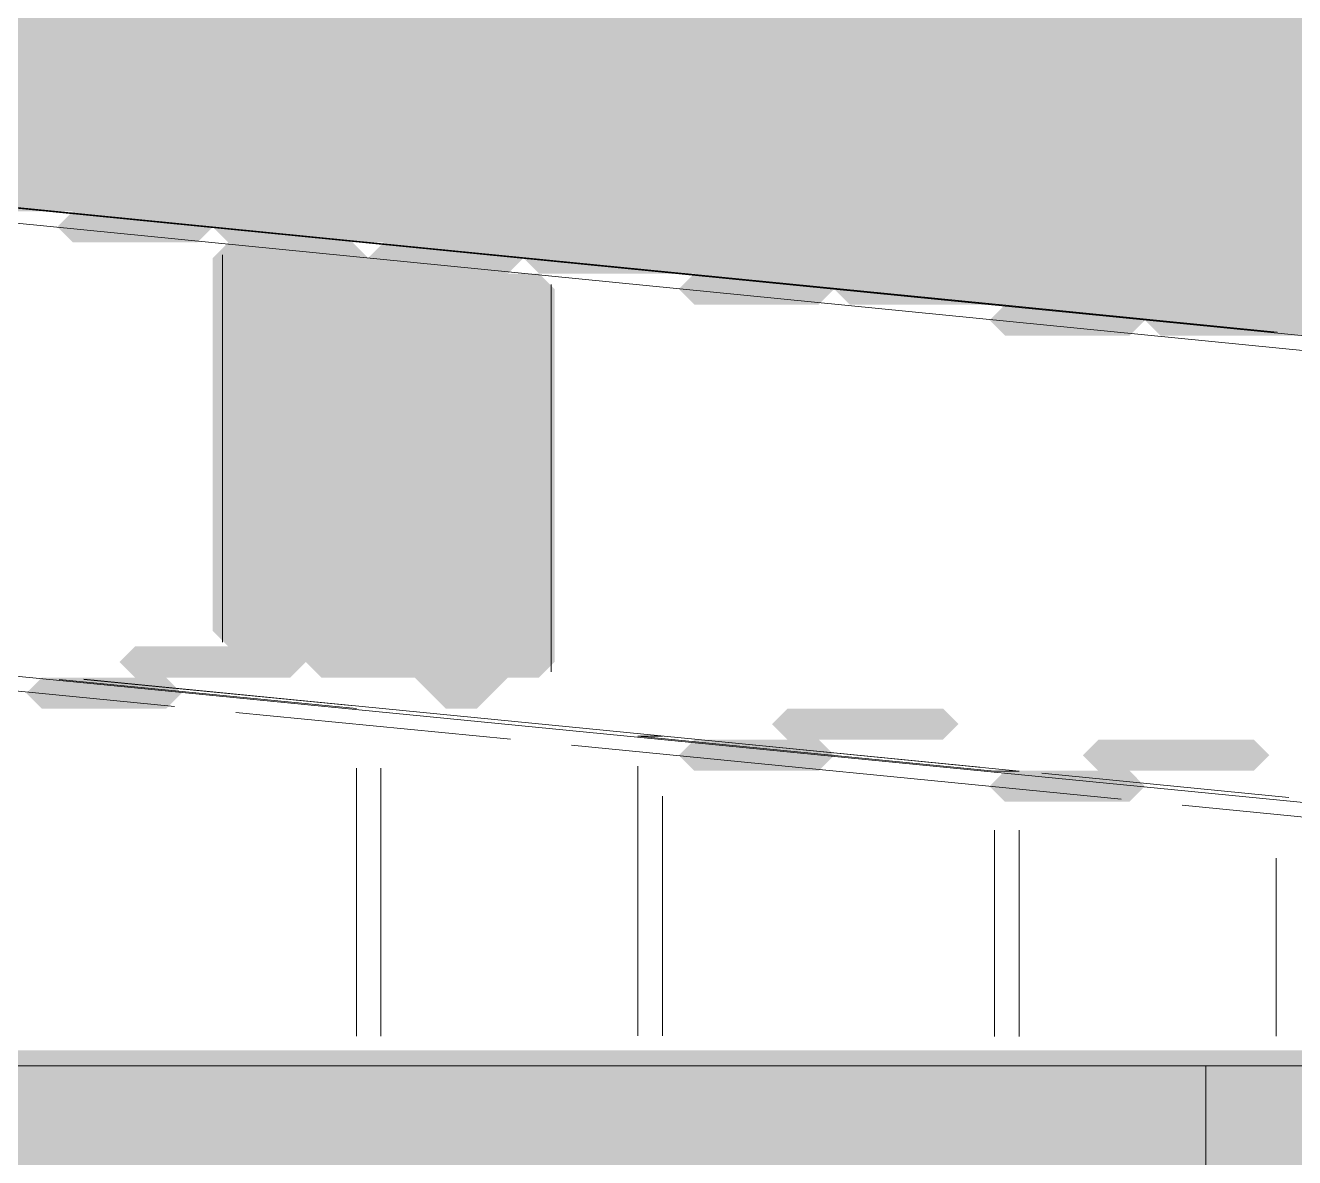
# Model space of a CAD drawing. Header units: millimetres. Extents: x 0 to 84100, y 0 to 59400.
# Drawn here: x 26334.6 to 26743.1, y 49362.1 to 49726.4 of the extents above; entities that cross this region are included whole.
import ezdxf

# ---------------------------------------------------------------- set-up
doc = ezdxf.new("R2010")
doc.units = ezdxf.units.MM
doc.layers.add('10_見えがかり', color=7, linetype='Continuous', lineweight=13)

msp = doc.modelspace()

# ---------------------------------------------------------------- hatches: boundary and pattern name
at = {"layer": '10_見えがかり', "true_color": 0xbdbdbd}
msp.add_hatch(color=8, dxfattribs=at).paths.add_polyline_path([(21044.92, 50331.57), (21049.92, 50326.57), (21069.92, 50326.57), (21079.92, 50316.57), (21429.92, 50316.57), (21434.92, 50311.57), (21434.92, 50291.57), (21439.92, 50286.57), (21819.92, 50286.57), (21824.92, 50281.57), (21824.92, 50271.57), (21814.92, 50261.57), (21814.92, 50251.57), (21819.92, 50246.57), (22199.92, 50246.57), (22204.92, 50241.57), (22204.92, 50211.57), (22209.92, 50206.57), (22589.92, 50206.57), (22594.92, 50201.57), (22594.92, 50181.57), (22609.92, 50166.57), (22979.92, 50166.57), (22984.92, 50161.57), (22974.92, 50151.57), (22974.92, 50141.57), (22979.92, 50136.57), (23009.92, 50136.57), (23019.92, 50126.57), (23359.92, 50126.57), (23364.92, 50121.57), (23364.92, 50101.57), (23369.92, 50096.57), (23749.92, 50096.57), (23754.92, 50091.57), (23754.92, 50061.57), (23759.92, 50056.57), (24129.92, 50056.57), (24134.92, 50051.57), (24134.92, 50021.57), (24139.92, 50016.57), (24519.92, 50016.57), (24524.92, 50011.57), (24524.92, 49991.57), (24529.92, 49986.57), (24539.92, 49986.57), (24549.92, 49976.57), (24909.92, 49976.57), (24914.92, 49971.57), (24914.92, 49951.57), (24919.92, 49946.57), (24949.92, 49946.57), (24959.92, 49936.57), (25289.92, 49936.57), (25294.92, 49931.57), (25294.92, 49911.57), (25299.92, 49906.57), (25679.92, 49906.57), (25684.92, 49901.57), (25684.92, 49871.57), (25689.92, 49866.57), (26069.92, 49866.57), (26074.92, 49861.57), (26074.92, 49831.57), (26079.92, 49826.57), (26449.92, 49826.57), (26454.92, 49821.57), (26454.92, 49801.57), (26459.92, 49796.57), (26469.92, 49796.57), (26479.92, 49786.57), (26839.92, 49786.57), (26844.92, 49781.57), (26844.92, 49761.57), (26849.92, 49756.57), (26879.92, 49756.57), (26889.92, 49746.57), (27229.92, 49746.57), (27234.92, 49741.57), (27224.92, 49731.57), (27224.92, 49721.57), (27229.92, 49716.57), (27609.92, 49716.57), (27614.92, 49711.57), (27614.92, 49681.57), (27619.92, 49676.57), (27719.92, 49676.57), (27724.92, 49671.57), (27724.92, 49651.57), (27714.92, 49641.57), (27714.92, 49531.57), (27709.92, 49526.57), (27699.92, 49536.57), (27609.92, 49536.57), (27599.92, 49546.57), (27509.92, 49546.57), (27499.92, 49556.57), (27409.92, 49556.57), (27399.92, 49566.57), (27309.92, 49566.57), (27299.92, 49576.57), (27209.92, 49576.57), (27199.92, 49586.57), (27109.92, 49586.57), (27099.92, 49596.57), (27009.92, 49596.57), (26999.92, 49606.57), (26899.92, 49606.57), (26889.92, 49616.57), (26799.92, 49616.57), (26789.92, 49626.57), (26699.92, 49626.57), (26689.92, 49636.57), (26599.92, 49636.57), (26589.92, 49646.57), (26499.92, 49646.57), (26489.92, 49656.57), (26399.92, 49656.57), (26389.92, 49666.57), (26299.92, 49666.57), (26289.92, 49676.57), (26199.92, 49676.57), (26189.92, 49686.57), (26099.92, 49686.57), (26089.92, 49696.57), (25999.92, 49696.57), (25989.92, 49706.57), (25889.92, 49706.57), (25879.92, 49716.57), (25789.92, 49716.57), (25779.92, 49726.57), (25689.92, 49726.57), (25679.92, 49736.57), (25589.92, 49736.57), (25579.92, 49746.57), (25489.92, 49746.57), (25479.92, 49756.57), (25389.92, 49756.57), (25379.92, 49766.57), (25289.92, 49766.57), (25279.92, 49776.57), (25189.92, 49776.57), (25179.92, 49786.57), (25089.92, 49786.57), (25079.92, 49796.57), (24979.92, 49796.57), (24969.92, 49806.57), (24879.92, 49806.57), (24869.92, 49816.57), (24779.92, 49816.57), (24769.92, 49826.57), (24679.92, 49826.57), (24669.92, 49836.57), (24579.92, 49836.57), (24569.92, 49846.57), (24479.92, 49846.57), (24469.92, 49856.57), (24379.92, 49856.57), (24369.92, 49866.57), (24279.92, 49866.57), (24269.92, 49876.57), (24179.92, 49876.57), (24169.92, 49886.57), (24079.92, 49886.57), (24069.92, 49896.57), (23969.92, 49896.57), (23959.92, 49906.57), (23869.92, 49906.57), (23859.92, 49916.57), (23769.92, 49916.57), (23759.92, 49926.57), (23669.92, 49926.57), (23659.92, 49936.57), (23569.92, 49936.57), (23559.92, 49946.57), (23469.92, 49946.57), (23459.92, 49956.57), (23369.92, 49956.57), (23359.92, 49966.57), (23269.92, 49966.57), (23259.92, 49976.57), (23169.92, 49976.57), (23159.92, 49986.57), (23059.92, 49986.57), (23049.92, 49996.57), (22959.92, 49996.57), (22949.92, 50006.57), (22859.92, 50006.57), (22849.92, 50016.57), (22759.92, 50016.57), (22749.92, 50026.57), (22659.92, 50026.57), (22649.92, 50036.57), (22559.92, 50036.57), (22549.92, 50046.57), (22459.92, 50046.57), (22449.92, 50056.57), (22359.92, 50056.57), (22349.92, 50066.57), (22259.92, 50066.57), (22249.92, 50076.57), (22159.92, 50076.57), (22149.92, 50086.57), (22049.92, 50086.57), (22039.92, 50096.57), (21949.92, 50096.57), (21939.92, 50106.57), (21849.92, 50106.57), (21839.92, 50116.57), (21749.92, 50116.57), (21739.92, 50126.57), (21649.92, 50126.57), (21639.92, 50136.57), (21549.92, 50136.57), (21539.92, 50146.57), (21449.92, 50146.57), (21439.92, 50156.57), (21349.92, 50156.57), (21339.92, 50166.57), (21249.92, 50166.57), (21239.92, 50176.57), (21149.92, 50176.57), (21139.92, 50186.57), (21039.92, 50186.57), (21029.92, 50196.57), (20959.92, 50196.57), (20954.92, 50201.57), (20954.92, 50351.57), (20959.92, 50356.57), (21039.92, 50356.57), (21044.92, 50351.57)])
at = {"layer": '10_見えがかり', "true_color": 0xe9dcc4}
for points in [[(26344.92, 49661.57), (26349.92, 49666.57), (26389.92, 49666.57), (26394.92, 49661.57), (26389.92, 49656.57), (26349.92, 49656.57)], [(26499.92, 49646.57), (26504.92, 49641.57), (26504.92, 49521.57), (26499.92, 49516.57), (26489.92, 49516.57), (26479.92, 49506.57), (26469.92, 49506.57), (26459.92, 49516.57), (26429.92, 49516.57), (26419.92, 49526.57), (26399.92, 49526.57), (26394.92, 49531.57), (26394.92, 49651.57), (26399.92, 49656.57), (26439.92, 49656.57), (26449.92, 49646.57)], [(26449.92, 49656.57), (26489.92, 49656.57), (26494.92, 49651.57), (26489.92, 49646.57), (26449.92, 49646.57), (26444.92, 49651.57)], [(26549.92, 49646.57), (26589.92, 49646.57), (26594.92, 49641.57), (26589.92, 49636.57), (26549.92, 49636.57), (26544.92, 49641.57)], [(26644.92, 49631.57), (26649.92, 49636.57), (26689.92, 49636.57), (26694.92, 49631.57), (26689.92, 49626.57), (26649.92, 49626.57)], [(26364.92, 49521.57), (26369.92, 49526.57), (26419.92, 49526.57), (26424.92, 49521.57), (26419.92, 49516.57), (26369.92, 49516.57)], [(26334.92, 49511.57), (26339.92, 49516.57), (26379.92, 49516.57), (26384.92, 49511.57), (26379.92, 49506.57), (26339.92, 49506.57)], [(26574.92, 49501.57), (26579.92, 49506.57), (26629.92, 49506.57), (26634.92, 49501.57), (26629.92, 49496.57), (26579.92, 49496.57)], [(26544.92, 49491.57), (26549.92, 49496.57), (26589.92, 49496.57), (26594.92, 49491.57), (26589.92, 49486.57), (26549.92, 49486.57)], [(26674.92, 49491.57), (26679.92, 49496.57), (26729.92, 49496.57), (26734.92, 49491.57), (26729.92, 49486.57), (26679.92, 49486.57)], [(26649.92, 49486.57), (26689.92, 49486.57), (26694.92, 49481.57), (26689.92, 49476.57), (26649.92, 49476.57), (26644.92, 49481.57)], [(26774.92, 49391.57), (26774.92, 49341.57), (26774.92, 49331.57), (26769.92, 49326.57), (19289.92, 49326.57), (19284.92, 49331.57), (19284.92, 49391.57), (19289.92, 49396.57), (26769.92, 49396.57)]]:
    msp.add_hatch(color=8, dxfattribs=at).paths.add_polyline_path(points)

# ---------------------------------------------------------------- linework, layer by layer
at = {"layer": '10_見えがかり'}
for points in [[(26373.99, 49658.58), (25828.88, 49712.55)], [(26422.56, 49658.58), (25946.83, 49705.68)], [(26228.24, 49678), (26439.19, 49657.13)], [(26229.28, 49678), (26440.23, 49657.13)], [(26919.11, 49604.62), (26373.99, 49658.58)], [(26937.94, 49607.56), (26422.56, 49658.58)], [(26439.19, 49657.13), (26650.14, 49636.25)], [(26440.23, 49657.13), (26651.18, 49636.25)], [(26398.05, 49652.6), (26398.05, 49643.01)], [(26398.05, 49643.01), (26398.04, 49527.98)], [(26503.88, 49643.01), (26503.88, 49518.39)], [(26650.14, 49636.25), (26736.44, 49627.71)], [(26651.18, 49636.25), (26737.47, 49627.71)], [(26538.18, 49496.69), (25988.01, 49550.66)], [(26382.65, 49507.29), (26097.74, 49535.24)], [(26441.13, 49506.61), (26345.53, 49515.98)], [(26353.4, 49515.99), (26641.79, 49487.7)], [(26439.48, 49507.54), (26353.44, 49515.98)], [(26490.72, 49496.69), (26402.3, 49505.37)], [(26646.48, 49486.47), (26531.76, 49497.72)], [(26531.76, 49497.72), (26539.67, 49497.72)], [(26687.21, 49477.42), (26510.37, 49494.77)], [(27088.35, 49442.73), (26538.18, 49496.69)], [(26654.39, 49486.47), (26558.79, 49495.84)], [(26441.13, 49487.43), (26441.13, 49401.16)], [(26449.03, 49487.43), (26449.03, 49401.16)], [(26531.76, 49488.07), (26531.76, 49401.22)], [(26646.48, 49486.47), (26654.39, 49486.47)], [(26661.68, 49485.75), (26741.24, 49477.95)], [(26539.67, 49401.22), (26539.67, 49478.42)], [(26893.52, 49457.19), (26706.86, 49475.49)], [(26646.48, 49467.49), (26646.48, 49401.06)], [(26654.39, 49467.49), (26654.39, 49401.06)], [(26737.11, 49458.47), (26737.11, 49401.13)], [(19282.06, 49391.57), (26714.51, 49391.57)], [(26714.51, 49331.57), (26714.51, 49391.57)], [(26714.51, 49391.57), (26770.54, 49391.57)]]:
    msp.add_lwpolyline(points, dxfattribs=at)

doc.saveas('drawing.dxf')
